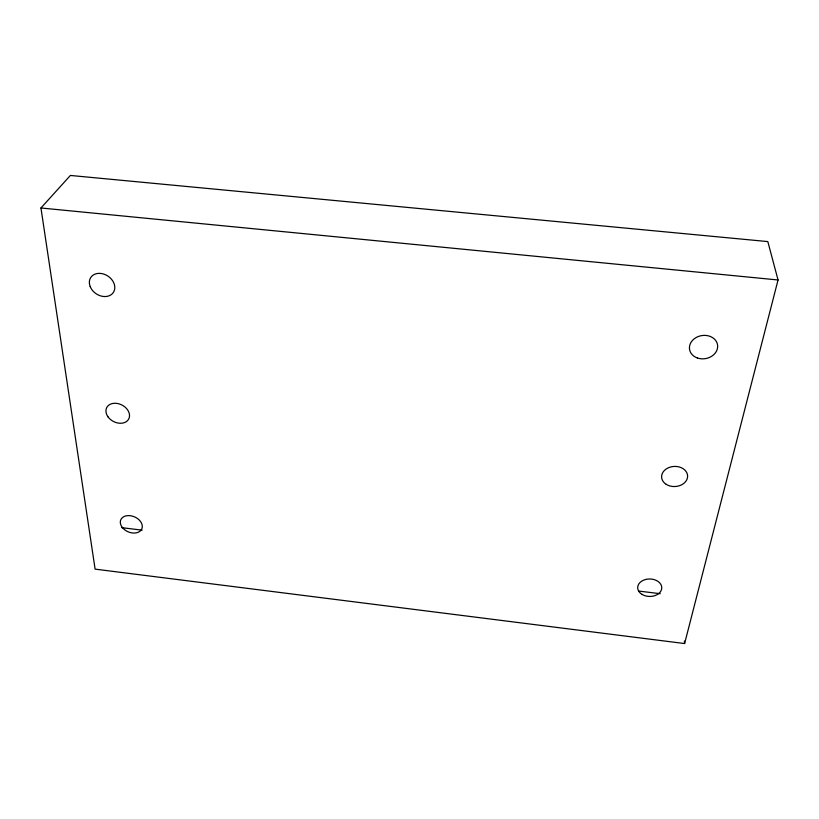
<?xml version="1.0" encoding="UTF-8"?>
<svg xmlns="http://www.w3.org/2000/svg" width="819" height="819" viewBox="0 0 819 819"><rect width="100%" height="100%" fill="white"/><g stroke="black" fill="none" stroke-linecap="round" stroke-linejoin="round"><path stroke-width="1.23" d="M684.612 643.55L778.05 279.975L767.812 241.585L70.393 175.45L40.95 207.985L95.106 569.133L684.612 643.55L684.397 641.062M40.95 207.985L778.05 279.975M121.816 527.671L142.127 530.159M638.677 591.062L660.268 593.703M697.348 357.975A14.189 11.671 -9.4 0 0 717.639 345.567A14.189 11.671 -9.4 0 0 695.638 337.817A14.189 11.671 -9.4 0 0 697.348 357.975M122.297 527.436A11.466 8.129 23.3 0 0 141.298 529.842A11.466 8.129 23.3 0 0 130.303 515.704A11.466 8.129 23.3 0 0 122.297 527.436M666.205 484.346A13.012 10.063 -3 0 0 687.407 477.999A13.012 10.063 -3 0 0 670.208 467.096A13.012 10.063 -3 0 0 666.205 484.346M108.139 417.025A12.398 9.265 27.4 0 0 128.491 419.43A12.398 9.265 27.4 0 0 116.595 403.357A12.398 9.265 27.4 0 0 108.139 417.025M90.203 286.609A13.544 10.616 33.7 0 0 111.968 294.062A13.544 10.616 33.7 0 0 104.054 274.181A13.544 10.616 33.7 0 0 90.203 286.609M642.055 594.42A12.05 8.743 0.6 0 0 661.609 589.219A12.05 8.743 0.6 0 0 645.515 579.504A12.05 8.743 0.6 0 0 642.055 594.42"/></g></svg>
